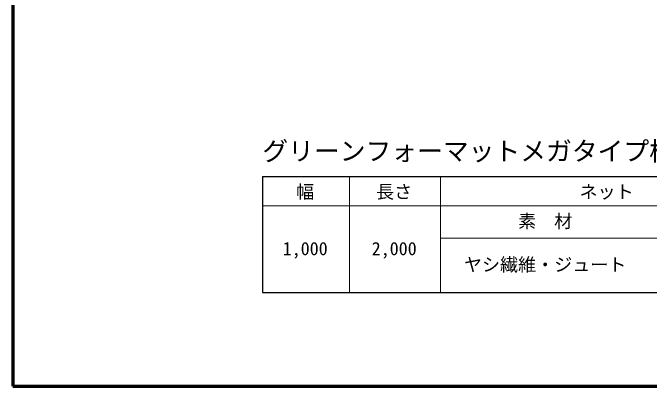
# Model space of a CAD drawing. Units: millimetres, scale not verified. Extents: x 200 to 8200, y 200 to 5825.
# Drawn here: x 200 to 2668, y 200 to 1650 of the extents above; entities that cross this region are included whole.
import ezdxf
from ezdxf.enums import TextEntityAlignment as Align

# ---------------------------------------------------------------- set-up
doc = ezdxf.new("R2010")
doc.units = ezdxf.units.MM
doc.header["$LTSCALE"] = 20
doc.layers.add('C-MTR', color=5, linetype='Continuous')
doc.layers.add('C-MTR-TXT', color=5, linetype='Continuous')
for name, color, linetype, lineweight in [('C-MTR-FRAM', 5, 'Continuous', 25), ('C-MTR-LINE', 5, 'Continuous', 13), ('C-TTL', 2, 'Continuous', 70)]:
    doc.layers.add(name, color=color, linetype=linetype, lineweight=lineweight)
doc.styles.add('ＭＳ ゴシック', font='')
doc.styles.get('ＭＳ ゴシック').set_extended_font_data('MS Gothic')

msp = doc.modelspace()

# ---------------------------------------------------------------- linework, layer by layer
at = {"layer": 'C-MTR-FRAM'}
for p, q in [((1168.01, 1014.52), (1168.01, 564.52)), ((1168.01, 1014.52), (3604.9, 1014.52)), ((1168.01, 564.52), (3604.9, 564.52))]:
    msp.add_line(p, q, dxfattribs=at)
at = {"layer": 'C-MTR-LINE'}
for p, q in [((1505.51, 1014.52), (1505.51, 564.52)), ((1858.4, 1014.52), (1858.4, 564.52)), ((1168.01, 901.21), (3155.92, 901.21)), ((1858.4, 774.49), (3155.92, 774.49))]:
    msp.add_line(p, q, dxfattribs=at)
at = {"layer": 'C-TTL'}
msp.add_lwpolyline([(200, 200), (8200, 200), (8200, 5740), (200, 5740)], close=True, dxfattribs=at)

# ---------------------------------------------------------------- texts
at = {"layer": 'C-MTR', "style": 'ＭＳ ゴシック'}
msp.add_text('グリーンフォーマットメガタイプ標準規格', height=73.31, dxfattribs=at).set_placement((1168.01, 1054.52), align=Align.BOTTOM_LEFT)
at = {"layer": 'C-MTR-TXT', "style": 'ＭＳ ゴシック'}
for s, p in [('幅', (1334.04, 955.33)), ('長さ', (1679.15, 955.33)), ('ネット', (2502.86, 955.33))]:
    msp.add_text(s, height=51.32, dxfattribs=at).set_placement(p, align=Align.MIDDLE_CENTER)
for s, p in [('素\u3000材', (2264.69, 800.01)), ('1,000', (1334.04, 693.43)), ('2,000', (1679.15, 693.43)), ('ヤシ繊維・ジュート', (2264.69, 631.17))]:
    msp.add_text(s, height=51.32, dxfattribs=at).set_placement(p, align=Align.BOTTOM_CENTER)

doc.saveas('drawing.dxf')
